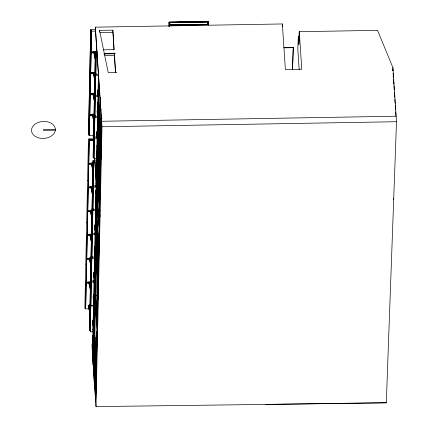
<?xml version="1.0" encoding="UTF-8"?>
<svg xmlns="http://www.w3.org/2000/svg" width="428" height="428" viewBox="0 0 428 428"><rect width="100%" height="100%" fill="white"/><g stroke="black" fill="none" stroke-linecap="round" stroke-linejoin="round"><path stroke-width="0.64" d="M169.087 26.52L169.097 22.433L208.163 21.935L169.097 22.433M94.497 383.97L96 406.6L386.302 402.876L396.505 121.713L396.141 116.223L101.613 121.279L101.645 123.569L95.396 29.457L90.709 29.559L88.478 133.959L88.553 135.05L89.334 135.029L89.366 135.58L93.272 135.494L93.539 139.453M88.553 135.05L90.709 29.559M93.202 164.261L88.644 164.363L88.623 163.255L92.769 163.164M88.922 308.829L85.67 308.898L85.632 308.353L89.249 138.929L89.324 140.026L93.229 139.94M89.334 135.029L91.56 30.634L90.779 30.65M85.67 308.898L89.286 139.475L93.839 139.378M89.366 135.58L91.56 30.634M90.479 280.201L90.533 281.025L91.314 281.009L90.816 304.281L90.089 304.297L90.479 280.201L91.795 280.174M92.304 256.345L90.987 256.372L90.554 279.912L91.335 279.896L91.41 280.993L94.684 280.923M92.812 232.516L91.496 232.543L91.062 256.083L91.843 256.067L91.918 257.164L94.54 257.105M93.32 208.687L92.004 208.72L91.571 232.254L92.352 232.238L92.427 233.335L95.048 233.276M93.823 185.137L92.507 185.169L92.084 208.425L92.865 208.409L92.935 209.506L95.556 209.447M95.011 160.511L93.031 160.554L92.528 184.051L92.587 184.875L93.368 184.859L93.438 185.955L96.059 185.902M94.866 136.307L93.55 136.334L93.17 157.483L93.951 157.461L94.026 158.563L96.755 158.499M95.31 115.426L93.994 115.453L93.625 136.045L94.406 136.029L94.481 137.126L97.103 137.067L97.514 117.315L97.151 111.831L97.172 110.713L97.541 116.202L97.964 96.439L97.621 89.837L97.985 95.321L95.374 95.364L95.722 74.499L94.941 74.52L94.888 73.696L96.204 73.664M95.76 94.545L94.438 94.577L94.074 115.164L94.856 115.148L94.925 116.245L97.547 116.186M94.888 73.696L94.465 93.459L94.518 94.283L95.3 94.267M92.946 331.759L90.324 331.818L90.249 330.721L89.468 330.737L90.078 304.854M90.035 304.297L90.533 281.025M90.554 279.912L90.987 256.372M91.062 256.083L91.496 232.543M91.571 232.254L92.004 208.72M92.084 208.425L92.507 185.169M92.587 184.875L93.031 160.554M93.17 157.483L93.55 136.334M93.625 136.045L93.994 115.453M94.074 115.164L94.438 94.577M94.518 94.283L94.941 74.52M94.963 73.407L95.342 52.259L94.963 73.407L95.744 73.386L95.819 74.488L98.44 74.429M90.249 330.721L90.806 304.838L90.024 304.854L89.966 304.03L89.468 330.737M91.335 279.896L91.822 257.18L91.041 257.196M91.843 256.067L92.33 233.351L91.549 233.367M92.352 232.238L92.839 209.522L92.057 209.538M92.865 208.409L93.341 185.971L92.56 185.987M93.368 184.859L93.866 161.361L93.085 161.377M93.951 157.461L94.385 137.142L93.604 137.158M94.406 136.029L94.829 116.261L94.048 116.277M94.856 115.148L95.278 95.38L94.497 95.396M95.744 73.386L96.182 53.067L95.819 74.488M90.324 331.818L90.816 304.281M91.314 281.009L90.891 305.378L93.507 305.319M91.41 280.993L91.822 257.18M91.918 257.164L92.33 233.351M92.427 233.335L92.839 209.522M92.935 209.506L93.341 185.971M93.438 185.955L93.866 161.361M94.026 158.563L94.385 137.142M94.481 137.126L94.829 116.261M94.925 116.245L95.278 95.38M95.374 95.364L95.722 74.499M92.946 336.264L93.513 344.759L93.106 363.789L92.047 347.055L92.202 343.721L92.566 349.211L93.042 326.773L92.678 321.284L92.705 320.171L93.069 325.66L93.55 302.944L93.186 297.455L93.213 296.342L93.577 301.831L94.058 279.115L93.721 272.513L94.085 278.002L94.572 255.286L94.23 248.684L94.593 254.173L95.08 231.457L94.711 225.968L94.738 224.855L95.102 230.344L95.583 207.906L95.241 201.304L95.605 206.794L96.107 183.296M99.248 231.869L96.059 183.248L96.423 166.267L96.808 166.257L99.778 210.988L99.713 210.153M96.514 182.67L97.086 191.856L96.701 191.867C95.241 178.765 97.268 165.588 96.284 152.475L96.648 157.964L97.07 138.196L96.728 131.594L97.092 137.083M97.985 95.321L98.419 75.002M97.242 202.423L96.418 190.075L96.032 190.086L96.669 199.667L97.054 199.657L93.523 365.143L93.138 365.148L92.502 355.566L92.935 335.204L93.32 335.194M93.411 314.457L93.994 323.21L94.379 323.204L94.064 338.088L93.673 338.093L93.095 329.341L93.481 329.33L94.074 339.308L93.689 339.318L93.053 329.715L93.4 313.291L93.791 313.28L93.914 315.201M94.31 317.817L94.481 320.379L94.096 320.39L93.454 310.781L93.807 294.362L94.192 294.352L94.786 304.271L94.465 319.154L94.08 319.165L93.497 310.412L93.887 310.402L94.465 319.154M94.818 265.125L94.433 265.13L94.08 281.554L94.465 281.544L95.107 291.152L94.716 291.158L94.123 281.18L94.508 281.175M95.123 272.229L94.486 262.626L94.834 246.202L95.219 246.191L95.861 255.8L95.471 255.805L95.123 272.229L95.508 272.219L94.914 262.241L94.529 262.252L95.107 271.004L95.498 270.999L95.813 256.115L95.428 256.121L94.834 246.202M96.027 210.164L95.637 210.175L96.482 222.56L96.134 242.96L95.744 242.965L95.107 233.383L95.546 213.021L95.931 213.01M96.032 190.086L95.599 210.448L95.984 210.437L96.07 211.732M99.531 32.089L99.569 30.361L112.842 30.153L114.137 49.637L103.544 49.825M96.466 183.516L96.814 167.188M96.824 166.529L98.691 79.116M93.32 336.9L92.887 355.556L92.502 355.566M93.769 315.725L93.32 335.108L93.957 344.781L93.513 344.759M93.791 313.28L94.385 285.385M94.428 283.464L94.802 265.777M94.829 264.493L95.193 249.273M95.177 248.165L95.915 215.359M96.455 188.507L96.059 214.926M93.652 322.354L93.507 329.153L94.053 337.408M93.791 315.746L93.662 321.926L94.197 330.609M94.679 274.198L94.534 280.998L95.091 289.927L94.706 289.938M94.797 268.821L95.23 282.448M95.241 248.037L95.091 254.837L95.642 263.092M95.942 215.22L95.829 220.457L96.359 228.45M96.177 204.151L96.049 210.046L96.589 218.66L96.204 218.671L96.61 199.641L96.043 191.145L96.434 191.134L96.996 199.63L96.621 220.024L96.236 220.029L96.669 199.667M96.311 197.891L96.182 203.781L96.707 212.149M96.444 191.632L96.316 197.522L96.84 205.884M95.556 214.08L96.118 222.576L95.712 241.606L95.15 233.11L95.535 233.1M96.423 166.267L97.076 176.143L96.712 193.13L97.103 193.119L97.712 164.582M93.138 365.148L93.572 344.786L92.935 335.204M93.689 339.318L94.042 322.894L93.4 313.291M94.096 320.39L94.444 303.966L93.807 294.362M94.716 291.158L95.07 274.733L94.433 265.13M95.744 242.965L96.182 222.603L95.546 213.021M97.83 159.018L98.627 121.606M98.745 116.036L98.996 104.309L98.36 94.706M93.513 361.847L93.491 363.779L92.951 355.165L93.079 349.275L93.566 356.604M95.091 289.927L95.407 275.044L95.021 275.054L94.438 266.296L94.829 266.291M98.943 175.753L98.552 175.764L97.916 166.16L98.536 137.067L98.927 137.056L100.767 164.775L100.468 164.759L99.649 152.411L99.943 152.4M101.035 109.466L99.125 109.509L98.836 123.178L99.259 123.125M101.613 121.279L95.637 401.111L94.818 384.628L94.433 384.633L93.614 372.285L97.274 200.86M98.547 140.7L98.649 136.024M94.454 353.025L94.069 353.03L93.657 372.125L94.048 372.114M95.369 358.792L94.984 358.798L95.07 352.907L95.46 352.902L95.348 357.985L94.963 357.995L94.192 346.391L94.299 341.309L94.69 341.298M95.594 298.894L95.209 298.905L95.123 302.778L95.915 315.094L96.305 315.088M97.097 227.188L96.712 227.198L97.771 242.232L97.402 261.166L97.017 261.176L96.273 249.979L96.68 231.013L97.065 231.002M97.937 183.27L97.573 200.256L99.136 200.218M98.226 169.863L97.953 182.435L98.996 182.414M98.263 168.006L98.654 149.623M98.884 139.041L99.141 126.881M99.184 125.024L99.371 116.154M99.467 111.687L99.505 109.777M99.494 112.955L99.28 123.136L99.606 128.063M94.385 357.53L93.999 372.274L93.614 372.285M94.337 356.46L94.379 354.48M95.621 369.68L94.486 349.446M94.631 346.514L95.428 305.244L95.647 308.492M95.562 303.019L96.509 254.607M96.568 252.049L96.942 234.309M97.627 235.095L98.012 235.084L97.193 222.737L97.563 205.247M97.022 234.822L96.894 240.686L97.584 251.027M94.802 349.066L94.888 345M95.733 305.576L95.797 302.473L95.899 308.128M97.343 230.023L97.365 228.991M98.526 174.34L99.114 146.654L98.547 138.142L98.938 138.137L98.344 165.818L97.959 165.829L98.526 174.34L98.911 174.33L99.077 165.556M96.926 253.387L97.113 244.591M97.124 244.131L97.311 235.336M98.552 175.764L99.178 146.67L98.536 137.067M99.858 132.776L99.473 132.782L99.767 119.112M94.973 351.623L95.059 347.557M97.579 229.483L97.514 232.581L97.204 223.346L96.819 223.357L96.739 227.225L97.124 227.22M100.366 97.777L100.152 107.717L100.115 107.171M95.155 365.282L94.775 383.06L94.385 383.071L94.797 363.977L94.069 353.03M94.984 351.832L95.075 347.766M95.915 308.342L95.979 305.244L96.065 306.523M97.595 229.697L97.868 237.904M94.433 384.633L94.866 364.201L94.048 351.853L94.433 351.848M95.915 315.094L95.209 298.905M97.429 262.476L97.038 262.482L97.589 234.956L97.975 234.951M99.232 159.173L99.499 146.649M100.018 122.413L99.82 131.637L99.435 131.647L99.703 119.128L101.671 119.07M95.155 354.389L95.23 350.832M97.696 235.346L97.766 232.249M98.82 181.322L100.147 119.38L101.292 140.042M94.759 382.365L94.888 376.453L94.203 366.154M95.128 365.202L95.027 369.803L94.342 359.499M99.649 152.411L99.045 181.456L99.847 193.804L100.147 193.798M97.948 236.24L97.894 238.824L97.509 238.829M94.818 384.628L95.786 339.377L96.584 331.406L97.621 331.384M96.252 317.592L96.45 308.128M98.049 233.415L96.915 286.343L97.07 308.583L97.541 315.714M99.938 216.45L98.873 200.448L98.98 193.697M99.205 187.084L100.527 125.142M95.182 390.111L96.396 333.246M96.616 323.081L96.819 313.617M97.033 303.452L98.413 238.904M95.294 391.759L96.198 349.446L96.926 342.138M96.723 324.729L96.926 315.265M98.52 240.547L97.456 290.548L97.605 313.018M99.847 193.804L100.446 164.694L100.746 164.689M95.765 398.896L96.091 383.734M96.161 380.439L96.498 364.71L95.551 350.441M96.594 360.066L96.937 344.133M97.017 340.303L97.375 323.648M97.445 320.395L97.803 303.489M97.873 300.172L98.226 283.785M98.306 279.944L98.654 263.536M98.729 260.235L98.996 247.684L97.226 221.067L98.563 221.035M99.333 231.869L99.414 227.969L96.883 189.829M100.371 183.232L100.024 199.432L96.798 150.865M100.441 179.979L100.794 163.496M100.874 159.655L101.227 143.23M96 406.6L101.976 126.768L95.358 27.167L282.352 23.957L285.38 69.502L301.777 69.218L299.284 31.704L377.544 30.335L392.915 67.656L396.141 116.223M113.955 49.873L112.842 30.153M115.469 72.637L114.324 55.415L114.372 53.211L115.544 53.179M169.269 26.632L169.306 25.07L208.35 24.401L208.345 24.68L169.295 25.348M208.35 24.401L208.152 21.4L169.108 22.069L169.097 22.347L208.147 21.678L208.383 25.225M169.477 22.422L169.488 22.149L207.783 21.491L207.965 24.599L169.665 25.257L169.488 22.149M169.665 25.257L169.675 24.985L207.976 24.326L207.965 24.599M207.778 21.764L207.783 21.491M208.147 21.678L208.152 21.4M282.261 26.579L282.352 23.957M298.83 44.368L299.284 31.704L298.824 44.384L298.295 36.337L297.824 49.236L299.183 69.7M392.802 70.636L392.915 67.656M393.68 83.802L393.728 82.508M292.485 69.406L293.292 47.412L283.919 47.545M292.501 69.684L293.292 47.412M393.621 199.758L393.669 198.378L393.669 199.758M91.597 31.18L95.503 31.094M100.179 32.64L112.794 32.362M90.335 51.531L91.116 51.51L91.196 52.328L97.054 52.2M91.159 51.783L97.017 51.654M93.753 52.002L97.012 51.932M95.738 52.788L91.18 52.89L91.148 52.339M95.401 53.083L96.963 53.045M96.252 54.163L97.033 54.147M103.886 53.998L114.56 53.762M104.855 55.624L114.324 55.415M89.891 72.407L90.672 72.391L90.736 73.766L95.942 73.653M90.715 72.664L95.267 72.562M90.704 72.942L95.262 72.84M99.59 30.49L108.188 72.541L116.823 72.386M90.747 73.209L95.958 73.097M95.797 75.601L98.413 75.542M99.959 92.999L98.397 93.037L100.104 118.738M89.441 93.288L90.222 93.272L90.292 94.647L95.498 94.534M90.265 93.539L94.823 93.443M90.26 93.818L91.56 93.791M90.303 94.09L95.508 93.978M95.348 96.477L97.969 96.423M98.108 106.433L99.28 106.406M99.119 109.782L101.029 109.739M99.483 109.894L100.751 109.868M99.478 110.173L100.767 110.14M100.858 110.392L99.681 110.419L100.216 118.428L101.393 118.401M99.526 110.606L99.136 110.617L99.981 123.152M94.374 114.319L89.821 114.42L89.843 115.528L95.053 115.41M89.859 114.972L94.411 114.87M94.904 117.358L97.525 117.299M101.955 118.363L100.05 118.406L100.045 118.684L101.944 118.642M99.756 119.385L101.666 119.342M94.46 138.239L97.076 138.18M93.807 138.827L88.468 138.945L84.851 308.369L85.632 308.353M93.213 140.496L89.308 140.582L89.275 140.031M99.114 146.654L99.564 146.665M97.193 149.409L98.365 149.388M99.66 152.812L99.954 152.807M93.941 162.458L95.251 162.431M88.607 163.812L93.213 163.705M98.017 165.673L96.846 165.695L99.927 212.095M97.916 166.16L98.301 166.15M97.076 176.143L97.466 176.138M97.418 176.464L97.028 176.475L96.434 167.471L96.819 167.46L96.958 170.119M87.574 180.702L88.355 180.686M99.344 181.451L99.029 181.456L99.836 193.338L100.131 193.328M96.102 182.863L96.487 182.852M96.059 183.248L96.444 183.243M92.833 186.704L88.275 186.806L88.302 187.908L92.855 187.812M93.416 187.068L96.032 187.015M88.312 187.352L92.865 187.25M96.61 199.641L96.996 199.63M98.873 200.448L99.173 200.443M87.13 201.583L87.911 201.561M92.32 210.533L87.767 210.635L87.804 211.181L92.357 211.079M92.913 210.619L95.53 210.565M92.346 211.641L87.788 211.737L87.756 211.191M86.686 222.458L87.467 222.442M96.118 222.576L96.503 222.565M96.182 222.603L96.568 222.597L96.23 217.44M97.193 222.737L96.803 222.747L98.279 245.025M97.044 229.697L96.658 229.702L97.707 245.164M95.107 233.383L95.498 233.372L95.663 235.951M91.811 234.362L87.258 234.464L87.28 235.566L91.838 235.464M92.405 234.448L95.021 234.394M87.296 235.009L91.849 234.908M97.531 239.546L97.916 239.541M97.477 242.05L97.862 242.045M97.809 242.205L97.424 242.211L96.68 231.013M86.237 243.339L87.018 243.318M94.845 247.368L95.23 247.357L95.786 256.292M96.273 249.979L96.658 249.968L97.402 261.166M91.303 258.191L86.75 258.293L86.782 258.838L90.688 258.753M91.897 258.277L94.513 258.223M90.677 259.309L86.772 259.395L86.734 258.849M94.486 262.626L94.872 262.615M85.793 264.215L86.574 264.199M95.07 274.733L95.455 274.728L94.946 267.045M90.795 282.02L86.242 282.116L86.274 282.667L90.832 282.566M91.383 282.106L94.663 282.036M90.822 283.122L86.263 283.224L86.226 282.678M85.349 285.096L86.13 285.075M94.203 295.518L93.818 295.529L94.395 304.281L94.786 304.271M97.584 295.737L95.631 295.78L97.354 321.749M95.508 302.767L95.123 302.778L95.893 314.382L96.279 314.371L96.364 310.498L95.979 310.509M94.444 303.966L94.829 303.955M90.875 305.934L93.497 305.876M89.976 306.972L89.976 306.148M96.011 310.642L96.396 310.632M93.454 310.781L93.844 310.776L93.93 312.055M94.042 322.894L94.428 322.883L94.085 317.763M93.053 329.715L93.438 329.704M96.295 337.933L94.732 337.97L95.551 350.318M94.192 346.391L94.577 346.38L95.733 364.281M94.551 346.445L94.165 346.45L94.984 358.798M95.107 352.956L95.498 352.945M92.539 355.294L92.93 355.283M94.797 363.977L95.182 363.966M94.866 364.201L95.257 364.196M185.126 22.465L191.717 22.352M104.272 53.377L114.372 53.206L115.651 72.418M101.976 126.768L396.494 121.713M298.295 36.353L299.584 36.337M283.941 47.824L293.308 47.69M392.984 76.789L393.369 76.783M55.351 129.342L43.453 129.507L43.421 130.358L55.319 130.192M265.831 404.423L386.307 402.689M94.481 51.344L95.674 57.143M94.599 52.542L95.128 55.121M93.7 51.355L95.294 59.091M93.818 52.558L95.273 59.647M98.328 74.467L98.59 75.756M94.037 72.22L95.096 77.377M94.149 73.423L94.679 76.002M93.256 72.236L94.845 79.966M93.368 73.434L94.829 80.523M97.884 95.348L98.279 97.284M93.588 93.101L94.518 97.611M93.705 94.304L94.235 96.878M92.806 93.117L94.401 100.848M97.45 115.672L97.852 117.604M92.924 94.315L94.385 101.404M97.3 115.581L97.835 118.16M93.144 113.982L93.941 117.85M93.261 115.18L93.791 117.759M92.362 113.992L93.957 121.729M97.006 136.553L97.402 138.485M92.48 115.196L93.935 122.285M96.856 136.462L97.386 139.041M92.1 162.811L93.031 167.327M92.218 164.015L92.614 165.946M91.319 162.827L93.047 171.205M91.437 164.026L93.026 171.762M95.813 185.297L96.081 186.587M91.597 186.362L92.662 191.519M91.843 188.208L92.111 189.497M90.816 186.378L92.673 195.398M90.934 187.576L92.657 195.954M95.31 208.848L95.712 210.779M91.089 210.191L92.282 215.99M91.335 212.037L91.736 213.973M90.308 210.207L91.902 217.938M94.952 232.762L95.219 234.052M90.426 211.405L91.753 217.852M94.936 233.319L95.198 234.608M90.581 234.02L91.378 237.888M90.693 235.223L91.357 238.444M89.8 234.036L91.394 241.767M94.577 257.233L94.839 258.523M89.917 235.234L91.373 242.323M94.428 257.148L94.823 259.079M90.073 257.849L90.998 262.359M90.185 259.052L90.452 260.342M89.292 257.865L91.014 266.243M93.935 280.42L94.331 282.352M89.404 259.063L90.998 266.799M93.786 280.335L94.315 282.908M89.564 281.678L90.49 286.188M89.677 282.881L89.944 284.171M88.783 281.694L90.506 290.072M88.896 282.892L90.49 290.628M89.061 305.228L90.121 310.386M89.04 305.785L89.575 308.363M88.28 305.244L90.137 314.264M88.131 305.153L90.121 314.821M392.851 69.325L392.941 70.657M393.118 73.316L393.38 77.308M393.541 79.346L393.824 83.958M393.958 85.953L394.22 89.95M394.397 92.609L394.707 97.268M394.841 99.264L395.103 103.255M395.237 105.251L395.547 109.91M395.681 111.906L395.943 115.897M393.541 80.202L393.792 83.958M169.108 22.069L169.333 25.894M100.254 97.482L100.382 99.403M99.125 109.509L99.943 122.29M99.366 119.016L99.901 127.025M99.36 119.257L99.895 127.271M99.729 129.914L99.81 131.145M97.835 102.313L99.606 128.363M99.735 130.331L101.062 150.886M98.868 123.136L99.473 132.782M97.718 107.883L100.944 156.455M98.943 138.726L99.478 146.74M98.809 145.156L99.333 153.572M98.665 151.994L99.103 159.179M98.515 158.831L99.05 166.84M98.51 159.232L99.039 167.246M98.37 165.663L98.659 169.975M98.777 171.826L98.9 173.677M96.921 145.295L98.649 170.403M98.782 172.366L99.927 190.615M97.204 173.249L97.391 176.652M98.841 200.224L99.933 216.723M96.674 175.196L97.242 183.682M96.664 175.635L97.231 184.126M94.802 158.542L96.53 184.559M93.127 135.526L93.523 141.465M94.62 157.969L96.241 182.398M96.332 183.73L96.509 186.394M96.728 189.716L99.382 229.638M97.21 225.92L97.375 228.477M97.461 229.756L97.547 231.029M97.563 231.243L97.814 235.074M96.45 217.467L96.621 220.056M97.086 230.344L97.343 234.244M97.52 236.845L98.226 247.534M96.348 228.825L95.819 220.827L95.695 226.717L96.225 234.715M96.958 237.754L97.643 248.096M97.573 251.482L96.889 241.146L96.701 249.941L97.386 260.278M96.214 235.084L95.685 227.091L95.562 232.982L96.091 240.975M96.824 244.078L97.509 254.414M96.76 247.01L97.45 257.346M96.953 255.323L96.605 250.129L96.22 250.134L97.038 262.482M97.338 261.176L97.793 267.965M97.9 269.608L98.376 276.745M96.332 262.931L97.52 280.768M97.627 282.416L98.103 289.547M95.631 263.52L95.086 255.265L94.941 262.07L95.487 270.319M88.623 163.255L88.66 163.806M95.16 271.293L95.385 275.22M96.765 316.121L95.578 298.284L95.193 298.295L96.065 311.145M96.872 317.769L97.349 324.9M95.594 301.473L95.936 306.582M95.947 306.79L96.075 308.711M96.172 312.173L96.669 320.577M96.776 322.22L97.252 329.357M95.819 311.092L97.199 331.861M96.584 331.406L97.054 338.543M94.759 304.447L94.208 296.197L94.064 302.997L94.615 311.247M94.604 311.675L94.058 303.425L93.909 310.225L94.46 318.48M94.171 320.074L94.353 323.375M95.861 358.434L94.674 340.597L94.288 340.608L95.326 356.947M94.674 344.481L95.016 349.59M95.032 349.799L95.198 352.356M95.728 371.327L96.204 378.464M93.753 350.634L93.218 342.641L93.347 336.75L93.876 344.743L93.62 356.899L93.085 348.9L93.213 343.01L93.743 351.008M94.337 359.873L95.021 370.172L94.893 376.084L94.208 365.785M94.074 372.066L94.775 383.06M92.175 344.834L92.678 352.388M92.764 353.651L93.101 358.75M93.438 363.859L94.385 378.127M93.186 364.196L94.385 383.071M95.968 360.082L96.359 367.213M95.845 365.924L96.236 373.082M95.358 27.167L95.396 29.457M169.114 22.604L169.119 26.52M55.378 129.764L55.233 130.877A11.957 8.496 -3.8 0 1 36.76 137.206A11.957 8.496 -3.8 0 1 37.284 122.847A11.957 8.496 -3.8 0 1 55.314 128.657L55.378 129.764M207.409 21.839L169.857 22.486L170.034 25.156L203.68 24.589L207.585 24.508L207.409 21.839"/></g></svg>
